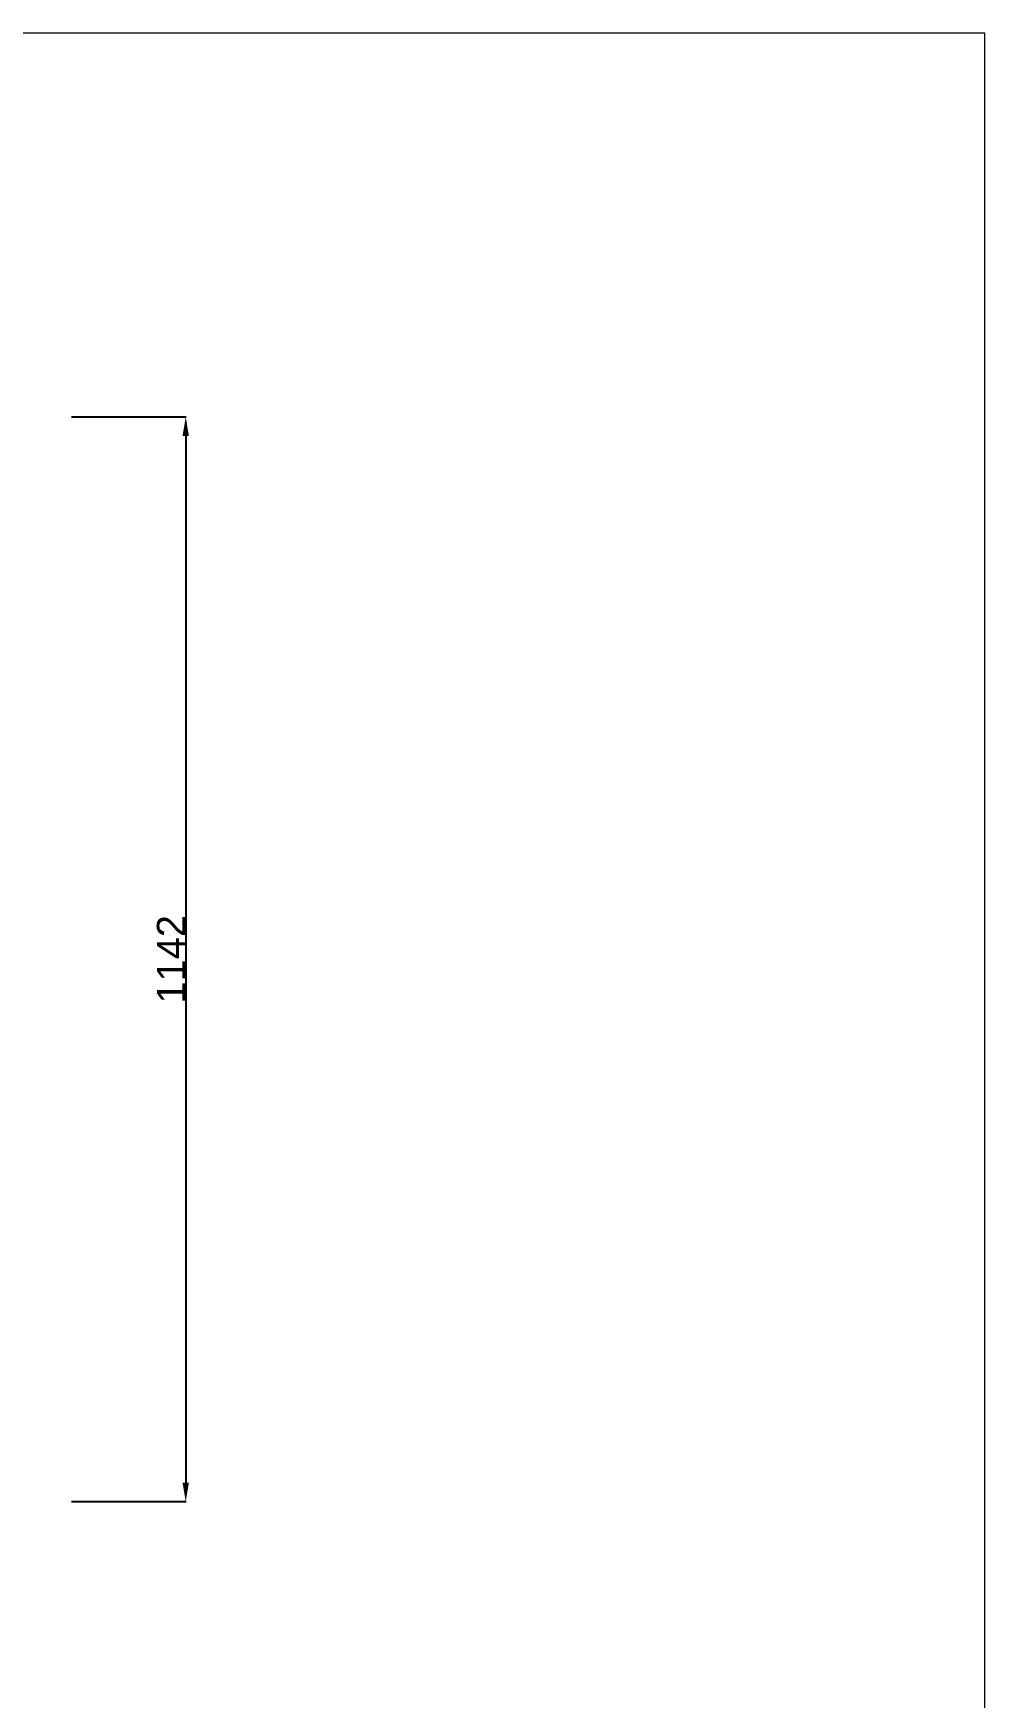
# Model space of a CAD drawing. Header units: millimetres. Extents: x -1519 to 3497, y -297 to 3208.
# Drawn here: x 2491 to 3492, y 1456 to 3208 of the extents above; entities that cross this region are included whole.
import ezdxf

# ---------------------------------------------------------------- set-up
doc = ezdxf.new("R2010")
doc.units = ezdxf.units.MM
doc.header["$MEASUREMENT"] = 0
doc.layers.add('Domyślny', color=7, linetype='Continuous', true_color=0x000000)
doc.styles.add('Arial', font='')
doc.styles.get('Arial').set_extended_font_data('Arial')
doc.dimstyles.new('Domyślny', dxfattribs={"dimtxt": 30, "dimasz": 20, "dimexe": 0.5, "dimexo": 0.5, "dimgap": 0.25, "dimtad": 1, "dimtoh": 1, "dimdec": 0, "dimzin": 1, "dimdsep": 46, "dimtxsty": 'Arial', "dimcen": 0.5, "dimazin": 0, "dimtfac": 1, "dimtdec": 4, "dimtix": 1, "dimtmove": 1, "dimatfit": 3, "dimfxl": 0, "dimtolj": 1, "dimtzin": 1, "dimarcsym": 0})

# ---------------------------------------------------------------- blocks, each defined once
blk = doc.blocks.new('*D1')
at = {"layer": 'Defpoints', "color": 0}
for p in [(2530.2, 2803.9), (2530.2, 1661.9), (2651.1, 1661.9)]:
    blk.add_point(p, dxfattribs=at)
at = {"layer": 'Domyślny', "color": 0, "lineweight": -2}
for p, q in [((2530.7, 2803.9), (2651.6, 2803.9)), ((2651.1, 2783.9), (2651.1, 1681.9)), ((2530.7, 1661.9), (2651.6, 1661.9))]:
    blk.add_line(p, q, dxfattribs=at)
at = {"layer": 'Domyślny', "color": 0}
for points in [[(2654.4, 2783.9), (2647.7, 2783.9), (2651.1, 2803.9)], [(2647.7, 1681.9), (2654.4, 1681.9), (2651.1, 1661.9)]]:
    blk.add_solid(points, dxfattribs=at)
at = {"layer": 'Domyślny', "color": 0, "insert": (2635.7, 2232.9), "char_height": 30, "attachment_point": 5, "rotation": 90, "style": 'Arial'}
blk.add_mtext('\\A1;1142', dxfattribs=at)

msp = doc.modelspace()

# ---------------------------------------------------------------- linework, layer by layer
at = {"layer": 'Domyślny', "color": 18, "lineweight": 15, "true_color": 0x000000}
for p, q in [((3492.4, 3207.8), (-1519.1, 3207.8)), ((3492.4, -296.8), (3492.4, 3207.8))]:
    msp.add_line(p, q, dxfattribs=at)

# ---------------------------------------------------------------- dimensions: what is measured, and where the dimension line sits
at = {"layer": 'Domyślny'}
dim = msp.add_aligned_dim(p1=(2530.2, 2803.9), p2=(2530.2, 1661.9), distance=120.8, dimstyle='Domyślny', dxfattribs=at)
dim.commit()
dim.dimension.update_dxf_attribs({"geometry": '*D1', "text_midpoint": (2635.7, 2232.9)})

doc.saveas('drawing.dxf')
